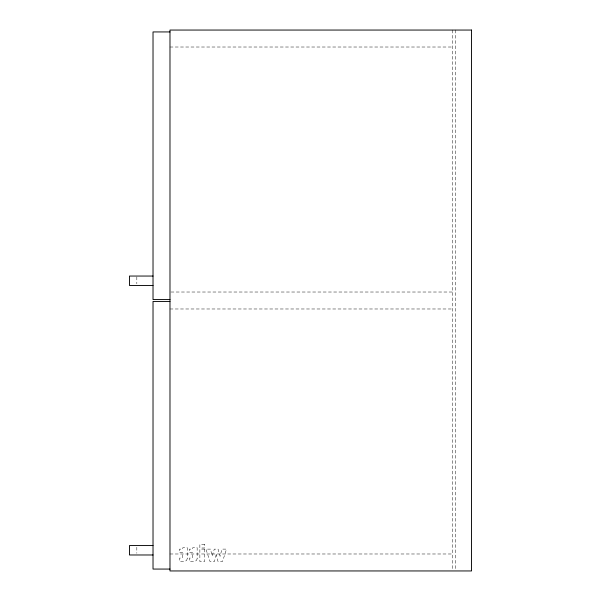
<?xml version="1.0" encoding="UTF-8"?>
<svg xmlns="http://www.w3.org/2000/svg" width="601" height="601" viewBox="0 0 601 601"><rect width="100%" height="100%" fill="white"/><g stroke="black" fill="none" stroke-linecap="round" stroke-linejoin="round"><path stroke-width="0.45" stroke-dasharray="3 2.25" d="M169.985 47.013L452.688 47.013M170.924 292.018L452.688 292.018M169.985 308.982L452.688 308.982M169.985 553.987L452.688 553.987M455.513 30.05L455.513 570.011M452.688 30.05L452.688 570.056M136.825 276.903L136.825 283.762M136.825 547.271L136.825 553.266M187.249 558.569C187.151 562.363 181.968 561.717 179.541 561.417L179.541 558.066L182.133 558.066L182.734 557.51L182.794 552.582L179.414 552.582L179.414 549.134L182.794 549.134L182.794 547.736L187.249 547.721L187.249 558.569M197.158 558.569C197.068 562.363 191.884 561.717 189.458 561.417L189.458 558.066L192.05 558.066L192.651 557.51L192.703 552.582L189.323 552.582L189.323 549.134L192.703 549.134L192.703 547.736L197.158 547.721L197.158 558.569M216.195 554.603L214.467 561.514L210.019 561.514L205.918 549.119L210.455 549.119L212.168 556.083L214.279 549.141L218.08 549.141L220.086 556.233L221.957 549.111L226.524 549.111L222.513 561.514L218.005 561.514L216.195 554.603M204.64 544.281L199.863 544.281L199.863 547.992L204.64 547.992L204.64 544.281M204.64 549.111L199.863 549.111L199.863 561.529L204.64 561.529L204.64 549.111"/><path stroke-width="0.9" d="M169.985 31.936L153.022 31.936L153.022 299.561L169.985 299.561M153.022 276.047L129.463 276.047L129.463 285.475L153.022 285.475M169.985 301.439L153.022 301.439L153.022 569.064L169.985 569.064M153.022 545.558L129.463 545.558L129.463 554.978L153.022 554.978M471.537 30.05L169.985 30.05L169.985 570.95L471.537 570.95L471.537 30.05"/></g></svg>
